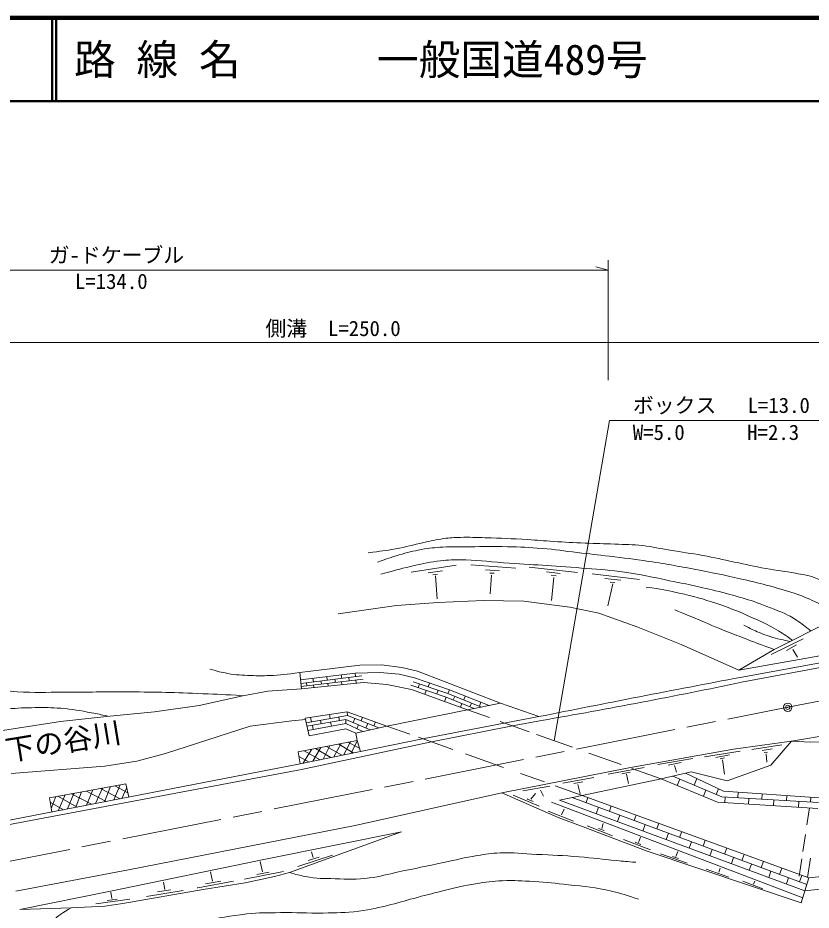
# Model space of a CAD drawing. Units: millimetres, scale not verified. Extents: x 40000 to 680000, y 20000 to 380000.
# Drawn here: x 173641 to 268830, y 273000 to 380000 of the extents above; entities that cross this region are included whole.
import ezdxf
from ezdxf.enums import TextEntityAlignment as Align

# ---------------------------------------------------------------- set-up
doc = ezdxf.new("R2010")
doc.units = ezdxf.units.MM
doc.header["$LTSCALE"] = 1000
doc.header["$PDMODE"] = 32
doc.header["$PDSIZE"] = 500
doc.linetypes.add('CHAIN', pattern=[18.5, 12, -1.5, 3.5, -1.5])
for name, color, linetype, lineweight in [('M-BGD', 7, 'Continuous', 13), ('M-BMK', 2, 'CHAIN', 13), ('M-BMK-SRVR', 3, 'Continuous', 13), ('M-STR-HTXT', 7, 'Continuous', 13), ('M-TTL', 2, 'Continuous', 140), ('M-TTL-LINE', 7, 'Continuous', 50)]:
    doc.layers.add(name, color=color, linetype=linetype, lineweight=lineweight)
doc.layers.add('M-BMK-HTXT', color=7, linetype='Continuous')
doc.layers.add('M-TTL-TXT', color=7, linetype='Continuous')
doc.styles.add('ＭＳ ゴシック', font='')
doc.styles.get('ＭＳ ゴシック').set_extended_font_data('MS Gothic')

msp = doc.modelspace()

# ---------------------------------------------------------------- linework, layer by layer
at = {"layer": 'M-BGD'}
for p, q in [((220828, 313520), (226222, 314349)), ((222866, 313437), (224582, 313694)), ((228015, 314396), (233401, 314014)), ((229767, 313819), (231435, 313694)), ((234992, 314131), (240788, 313485)), ((237064, 313560), (238716, 313380)), ((223436, 313208), (224006, 313277)), ((223755, 313096), (223936, 310337)), ((230267, 313423), (230343, 313423)), ((230489, 313159), (230316, 310942)), ((230343, 313423), (230802, 313409)), ((237650, 313169), (238250, 313094)), ((237965, 312899), (237665, 310136)), ((242546, 313320), (248237, 312659)), ((244077, 312779), (246000, 312554)), ((245022, 312137), (244428, 309507)), ((244721, 312337), (245262, 312290)), ((212075, 308543), (219080, 309528)), ((219080, 309528), (224083, 309872)), ((224083, 309872), (229493, 310130)), ((229493, 310130), (234372, 310036)), ((234372, 310036), (239884, 309333)), ((239884, 309333), (243355, 308606)), ((243355, 308606), (248046, 306917)), ((264397, 304243), (274207, 309189)), ((248046, 306917), (253229, 304853)), ((281120, 305490), (260144, 301788)), ((264042, 303650), (267885, 305540)), ((253229, 304853), (260144, 301788)), ((260144, 301788), (264397, 304243)), ((260331, 300912), (281292, 304724)), ((260484, 300330), (281448, 304239)), ((265856, 304143), (267079, 304810)), ((266641, 304261), (267204, 303337)), ((214665, 302385), (207483, 301478)), ((217271, 302416), (214665, 302385)), ((219731, 302093), (217271, 302416)), ((221587, 301645), (219731, 302093)), ((207483, 301478), (207670, 299545)), ((207565, 300629), (214120, 301412)), ((207608, 300182), (214916, 301102)), ((207641, 299839), (215076, 300701)), ((209054, 300807), (209107, 300370)), ((210713, 301005), (210764, 300579)), ((211737, 300314), (211693, 300696)), ((212456, 301213), (212506, 300798)), ((213394, 300506), (213347, 300904)), ((214120, 301412), (217064, 301512)), ((214125, 301413), (214173, 301008)), ((217064, 301512), (219376, 301302)), ((219376, 301302), (221238, 300841)), ((221238, 300841), (225423, 299400)), ((231570, 297829), (221587, 301645)), ((207670, 299545), (215116, 300308)), ((208315, 299917), (208275, 300266)), ((209126, 300011), (209162, 299698)), ((210058, 300119), (210016, 300485)), ((210846, 300210), (210885, 299875)), ((212458, 300397), (212499, 300040)), ((214196, 300599), (214240, 300219)), ((215116, 300308), (217910, 300058)), ((217910, 300058), (220880, 299464)), ((225023, 298559), (220798, 299960)), ((225233, 298969), (221088, 300391)), ((221844, 300132), (221684, 299666)), ((223027, 300225), (222873, 299779)), ((195400, 297527), (200622, 298716)), ((200622, 298716), (203656, 299247)), ((203656, 299247), (207670, 299545)), ((220880, 299464), (227604, 297025)), ((222487, 298881), (222655, 299344)), ((224087, 299362), (223935, 298920)), ((224831, 298031), (225023, 298559)), ((228395, 297185), (225023, 298559)), ((229257, 297360), (225233, 298969)), ((225423, 299400), (225254, 298961)), ((225423, 299400), (230195, 297550)), ((226058, 298639), (225886, 298207)), ((227317, 298666), (227139, 298207)), ((190021, 296777), (195400, 297527)), ((226747, 297336), (226912, 297789)), ((227604, 297025), (231570, 297829)), ((228071, 297834), (227893, 297390)), ((229211, 297931), (229026, 297453)), ((236150, 296202), (231570, 297829)), ((266488, 293277), (294577, 297854)), ((184290, 296241), (190021, 296777)), ((213145, 296793), (208099, 296017)), ((211034, 296468), (211111, 295970)), ((217931, 295078), (213145, 296793)), ((213145, 296793), (213188, 296337)), ((217931, 295078), (227604, 297025)), ((227604, 297025), (230228, 296090)), ((168623, 294036), (178759, 295620)), ((178759, 295620), (184290, 296241)), ((201525, 295060), (206526, 295706)), ((206526, 295706), (208141, 295846)), ((208099, 296017), (208613, 293901)), ((208234, 295462), (213188, 296337)), ((208331, 295063), (212998, 295847)), ((208457, 294545), (212985, 295369)), ((208777, 296121), (208861, 295573)), ((210037, 295349), (209967, 295768)), ((211259, 295055), (211171, 295540)), ((212230, 295718), (212157, 296155)), ((212998, 295847), (212985, 295369)), ((212985, 295369), (215040, 294418)), ((212998, 295847), (215930, 294621)), ((213188, 296337), (216969, 294859)), ((214068, 295993), (213869, 295483)), ((214823, 295698), (214993, 296131)), ((215627, 295383), (215413, 294837)), ((216363, 295096), (216549, 295573)), ((236150, 296202), (222193, 293539)), ((231516, 295631), (235012, 294385)), ((233011, 295098), (236471, 295746)), ((197681, 293843), (201525, 295060)), ((208613, 293901), (212998, 294729)), ((209084, 294659), (208990, 295174)), ((212998, 294729), (214206, 294227)), ((214206, 294227), (217931, 295078)), ((214513, 295213), (214320, 294751)), ((217931, 295078), (220660, 294110)), ((223266, 293185), (233011, 295098)), ((191373, 291801), (197681, 293843)), ((207261, 291965), (214349, 293356)), ((207665, 289869), (223266, 293185)), ((212715, 291605), (213553, 293200)), ((213592, 291785), (214374, 293276)), ((214349, 293356), (214206, 294227)), ((214349, 293356), (214760, 292025)), ((222193, 293539), (214760, 292025)), ((221733, 293730), (225827, 292277)), ((235862, 294083), (240199, 292537)), ((266488, 293277), (259517, 292324)), ((264002, 290399), (266488, 293277)), ((268746, 293148), (266488, 293277)), ((280059, 293280), (268746, 293148)), ((207847, 290604), (208914, 292289)), ((209040, 290849), (210016, 292506)), ((211184, 291290), (209349, 292375)), ((210261, 291100), (211087, 292716)), ((212536, 291568), (210665, 292633)), ((211576, 291370), (212455, 292984)), ((213887, 291845), (212137, 292922)), ((214634, 292433), (213245, 293139)), ((259517, 292324), (246945, 290072)), ((261702, 292281), (265295, 292823)), ((262932, 292163), (264134, 292343)), ((187904, 290855), (191373, 291801)), ((207501, 290533), (207261, 291965)), ((207351, 291424), (208591, 290757)), ((214760, 292025), (207501, 290533)), ((209921, 291030), (207985, 292107)), ((227354, 291735), (231927, 290113)), ((242164, 291837), (246046, 290454)), ((250451, 290467), (254631, 291176)), ((256027, 291395), (260322, 292072)), ((257383, 291325), (259016, 291631)), ((257918, 291152), (258439, 291270)), ((263203, 291892), (263585, 291947)), ((263425, 291739), (263515, 290738)), ((171604, 283592), (207501, 290533)), ((172856, 289383), (184074, 290269)), ((184074, 290269), (187904, 290855)), ((246945, 290072), (231719, 287072)), ((244488, 289310), (248783, 290113)), ((247329, 289997), (250852, 288742)), ((251660, 290384), (253223, 290707)), ((252442, 290352), (252692, 289550)), ((258196, 291006), (258425, 289289)), ((258748, 288492), (264002, 290399)), ((171781, 283113), (207665, 289869)), ((233955, 289393), (236825, 288375)), ((239053, 288211), (242737, 288927)), ((246125, 289352), (247115, 289550)), ((246687, 289300), (246906, 288174)), ((250852, 288742), (254448, 289602)), ((252223, 289070), (258100, 286585)), ((258309, 287262), (253752, 289436)), ((254448, 289602), (258748, 288492)), ((177444, 286467), (186604, 288154)), ((185908, 288025), (185154, 286212)), ((186854, 287070), (185267, 287908)), ((186604, 288154), (186971, 286563)), ((234244, 287300), (237469, 287849)), ((238102, 287922), (241367, 286764)), ((240353, 288170), (241451, 288399)), ((240819, 288058), (241110, 286939)), ((250852, 288742), (241367, 286764)), ((257607, 285943), (250852, 288742)), ((253090, 288703), (252770, 287947)), ((254781, 287988), (255118, 288784)), ((179303, 286809), (178480, 284922)), ((180380, 287008), (179612, 285141)), ((182474, 285694), (180081, 286953)), ((181289, 287175), (180607, 285333)), ((184247, 286037), (181888, 287285)), ((182643, 287425), (181892, 285582)), ((183819, 287641), (182940, 285784)), ((185904, 286357), (183568, 287595)), ((184765, 287815), (184051, 285999)), ((186708, 287703), (186109, 286397)), ((214133, 283136), (231719, 287072)), ((231719, 287072), (238480, 284100)), ((233091, 286792), (236176, 285451)), ((235210, 286313), (235738, 286980)), ((236357, 287404), (236711, 286654)), ((241367, 286764), (238615, 286175)), ((268540, 276861), (241367, 286764)), ((256205, 287386), (255895, 286653)), ((257445, 286862), (257731, 287538)), ((269785, 286485), (258309, 287262)), ((260024, 286471), (260064, 287143)), ((262929, 286300), (262967, 286947)), ((177716, 284774), (177444, 286467)), ((179133, 285048), (177525, 285964)), ((178211, 286609), (177649, 285195)), ((180755, 285362), (178455, 286654)), ((234738, 286355), (234814, 286327)), ((234814, 286327), (235474, 286014)), ((267814, 274483), (237688, 285941)), ((238615, 286175), (268074, 275335)), ((268298, 276067), (240161, 286506)), ((241814, 285893), (242045, 286517)), ((269639, 285193), (257607, 285943)), ((258100, 286585), (269719, 285900)), ((258499, 286561), (258460, 285890)), ((261367, 286392), (261327, 285711)), ((264358, 286216), (264317, 285525)), ((265870, 286127), (265907, 286748)), ((267338, 286041), (267296, 285339)), ((268736, 285958), (268771, 286554)), ((237264, 284877), (240328, 283668)), ((238883, 284439), (239189, 285099)), ((243030, 284551), (243318, 285335)), ((244615, 284853), (244853, 285494)), ((268621, 285256), (268317, 283230)), ((238480, 284100), (241484, 282993)), ((245577, 283613), (245863, 284390)), ((247590, 283750), (247834, 284407)), ((186926, 277835), (214133, 283136)), ((241484, 282993), (249151, 280067)), ((241948, 283126), (245012, 281903)), ((243331, 282792), (244005, 282535)), ((243699, 282806), (243859, 283390)), ((248631, 282489), (248914, 283259)), ((250300, 282744), (250550, 283417)), ((203139, 279080), (219674, 282395)), ((219674, 282395), (206219, 277532)), ((246294, 281471), (249537, 280215)), ((248101, 281095), (248337, 281758)), ((251419, 281463), (251700, 282225)), ((253046, 281726), (253301, 282415)), ((268143, 282070), (267841, 280050)), ((247707, 281137), (248393, 280878)), ((254188, 280445), (254465, 281199)), ((255855, 280683), (256117, 281389)), ((258438, 279725), (258705, 280445)), ((207225, 278233), (211387, 279595)), ((208496, 278949), (209782, 279366)), ((209087, 279303), (208879, 280012)), ((249151, 280067), (267633, 273890)), ((250762, 279763), (253954, 278623)), ((252189, 279452), (252898, 279179)), ((252597, 279420), (252824, 280027)), ((256668, 279532), (256944, 280280)), ((259252, 278581), (259525, 279322)), ((260530, 278949), (260802, 279681)), ((184969, 275327), (203139, 279080)), ((202999, 277587), (202714, 278838)), ((261408, 277788), (261679, 278523)), ((262816, 278101), (263093, 278846)), ((267708, 279164), (267394, 277063)), ((268749, 279249), (268399, 276912)), ((289848, 279255), (268540, 276861)), ((173399, 275275), (186926, 277835)), ((197014, 276471), (196771, 277611)), ((200831, 276711), (205529, 277642)), ((202318, 277274), (203805, 277545)), ((206219, 277532), (204421, 277016)), ((256243, 277895), (258961, 276953)), ((257744, 277540), (257914, 278034)), ((263742, 276929), (264011, 277658)), ((265013, 277286), (265294, 278044)), ((267435, 276387), (267722, 277159)), ((191260, 275491), (191100, 276346)), ((195256, 275686), (199537, 276485)), ((200899, 276289), (195895, 275460)), ((196152, 276165), (197994, 276457)), ((204421, 277016), (200899, 276289)), ((260621, 276461), (263037, 275575)), ((261906, 276097), (262070, 276495)), ((265855, 276151), (266121, 276875)), ((267633, 273890), (268540, 276861)), ((173883, 273060), (184969, 275327)), ((184912, 274388), (184807, 275139)), ((195895, 275460), (186232, 273803)), ((189092, 274657), (193477, 275366)), ((190398, 275193), (191983, 275450)), ((195173, 275672), (195256, 275686)), ((182994, 273742), (187073, 274298)), ((184377, 274152), (185565, 274312)), ((180044, 273294), (173883, 273060)), ((184094, 273498), (180044, 273294)), ((186232, 273803), (184094, 273498))]:
    msp.add_line(p, q, dxfattribs=at)
msp.add_lwpolyline([(297964, 277904), (295595, 278303), (268074, 275335)], dxfattribs=at)
for centre, radius, start, end in [((714206, -2093667), 2437214, 100.73267, 101.31183), ((114714, 998802), 713521, 279.82511, 281.78828)]:
    msp.add_arc(centre, radius, start, end, dxfattribs=at)
for points, knots in [([(215691, 315865), (217247, 316043), (217687, 316096), (218953, 316324), (220288, 316565), (221014, 316806), (222341, 317085), (223267, 317280), (223780, 317428), (224718, 317554), (225507, 317660), (225955, 317680), (226751, 317700), (227907, 317729), (228555, 317691), (229711, 317658), (231703, 317602), (232819, 317549), (234808, 317439), (236019, 317373), (236694, 317284), (237904, 317210), (239394, 317119), (240229, 317074), (241720, 317012), (243104, 316954), (243880, 316959), (245264, 316897), (246580, 316839), (247322, 316854), (248631, 316710), (249916, 316569), (250618, 316367), (251894, 316157), (253419, 315906), (254282, 315809), (255803, 315532), (257300, 315259), (258127, 315046), (259618, 314740), (261095, 314435), (261919, 314243), (263402, 313968), (264789, 313711), (265583, 313667), (266967, 313395), (267835, 313224), (268349, 313207), (269177, 312894), (269809, 312656), (270139, 312460), (270730, 312134), (271222, 311862), (271482, 311683), (271950, 311373), (272691, 310880), (272926, 310679), (273774, 310007)], [0, 0, 0, 0, 1, 1, 1, 2, 2, 2, 3, 3, 3, 4, 4, 4, 5, 5, 5, 6, 6, 6, 7, 7, 7, 8, 8, 8, 9, 9, 9, 10, 10, 10, 11, 11, 11, 12, 12, 12, 13, 13, 13, 14, 14, 14, 15, 15, 15, 16, 16, 16, 17, 17, 17, 18, 18, 18, 19, 19, 19, 19]), ([(216808, 314731), (218019, 315172), (218363, 315297), (219382, 315591), (220420, 315892), (221007, 316055), (222071, 316248), (223062, 316428), (223629, 316471), (224635, 316530), (225885, 316602), (226589, 316568), (227841, 316577), (229612, 316589), (230605, 316615), (232375, 316577), (234001, 316541), (234913, 316502), (236535, 316373), (238195, 316241), (239117, 316080), (240772, 315889), (242281, 315714), (243127, 315622), (244634, 315435), (246474, 315207), (247508, 315106), (249341, 314825), (251725, 314460), (253056, 314222), (255423, 313762), (257654, 313328), (258901, 313071), (261115, 312558), (262354, 312271), (263047, 312099), (264273, 311761), (265625, 311387), (266386, 311179), (267698, 310682), (268682, 310309), (269193, 310003), (270152, 309571), (271147, 309124), (271460, 308984), (272701, 308430)], [0, 0, 0, 0, 1, 1, 1, 2, 2, 2, 3, 3, 3, 4, 4, 4, 5, 5, 5, 6, 6, 6, 7, 7, 7, 8, 8, 8, 9, 9, 9, 10, 10, 10, 11, 11, 11, 12, 12, 12, 13, 13, 13, 14, 14, 14, 15, 15, 15, 15]), ([(217204, 313272), (218892, 313755), (219356, 313891), (220754, 314211), (222004, 314496), (222704, 314677), (223975, 314852), (225011, 314994), (225602, 315017), (226649, 315008), (228711, 314990), (229860, 314802), (231918, 314664), (235577, 314419), (237628, 314306), (241284, 314023), (243082, 313884), (244093, 313832), (245881, 313601), (248228, 313297), (249521, 312980), (251839, 312506), (254167, 312030), (255480, 311790), (257780, 311193), (260228, 310558), (261611, 310199), (263957, 309254), (265219, 308745), (265967, 308506), (267100, 307753), (267792, 307292), (268056, 307100), (268787, 306456)], [0, 0, 0, 0, 1, 1, 1, 2, 2, 2, 3, 3, 3, 4, 4, 4, 5, 5, 5, 6, 6, 6, 7, 7, 7, 8, 8, 8, 9, 9, 9, 10, 10, 10, 11, 11, 11, 11]), ([(249051, 311733), (250924, 311457), (251465, 311368), (252991, 311029), (254780, 310631), (255770, 310340), (257510, 309762), (259491, 309104), (260566, 308625), (262467, 307761), (263334, 307366), (263820, 307136), (264640, 306651), (265427, 306185), (265694, 305993), (266583, 305345)], [0, 0, 0, 0, 1, 1, 1, 2, 2, 2, 3, 3, 3, 4, 4, 4, 5, 5, 5, 5]), ([(252468, 309000), (253788, 308459), (254120, 308323), (255178, 307885), (256548, 307319), (257304, 306975), (258681, 306426), (259634, 306045), (260172, 305845), (261130, 305477), (262404, 304989), (262807, 304839), (264397, 304243)], [0, 0, 0, 0, 1, 1, 1, 2, 2, 2, 3, 3, 3, 4, 4, 4, 4]), ([(260755, 307176), (261627, 306726), (261873, 306586), (262621, 306280), (263116, 306077), (263395, 305966), (263903, 305800), (264395, 305640), (264683, 305589), (265185, 305467), (265624, 305360), (265766, 305328), (266310, 305208)], [0, 0, 0, 0, 1, 1, 1, 2, 2, 2, 3, 3, 3, 4, 4, 4, 4]), ([(196690, 301914), (197673, 301619), (197984, 301538), (198832, 301383), (199900, 301187), (200515, 301171), (201600, 301132), (202473, 301101), (202963, 301106), (203836, 301132), (205266, 301176), (205762, 301262), (207483, 301478)], [0, 0, 0, 0, 1, 1, 1, 2, 2, 2, 3, 3, 3, 4, 4, 4, 4]), ([(200622, 298716), (198306, 298853), (197703, 298878), (195830, 298959), (192381, 299108), (190447, 299148), (186995, 299178), (183917, 299204), (182193, 299122), (179115, 299131), (176946, 299137), (175727, 299042), (173564, 299194), (171264, 299355), (170443, 299508), (167716, 299991)], [0, 0, 0, 0, 1, 1, 1, 2, 2, 2, 3, 3, 3, 4, 4, 4, 5, 5, 5, 5]), ([(184445, 296256), (183514, 296467), (183258, 296515), (182492, 296660), (181061, 296932), (180255, 297098), (178802, 297208), (177602, 297298), (176925, 297304), (175722, 297286), (174438, 297267), (173717, 297244), (172438, 297130), (171321, 297030), (170709, 296852), (169592, 296754), (168569, 296664), (167992, 296652), (166965, 296629), (165933, 296607), (165353, 296600), (164323, 296660), (163593, 296703), (163187, 296767), (162462, 296864), (161640, 296974), (161368, 297026), (160367, 297208)], [0, 0, 0, 0, 1, 1, 1, 2, 2, 2, 3, 3, 3, 4, 4, 4, 5, 5, 5, 6, 6, 6, 7, 7, 7, 8, 8, 8, 9, 9, 9, 9]), ([(206219, 277532), (207098, 277252), (207389, 277188), (208154, 277034), (209517, 276760), (210314, 276811), (211704, 276768), (213316, 276718), (214232, 276654), (215831, 276862), (217205, 277040), (217947, 277299), (219303, 277581), (221410, 278019), (222590, 278268), (224697, 278707), (226285, 279037), (227162, 279291), (228763, 279551), (229824, 279724), (230424, 279818), (231499, 279864), (233203, 279936), (234158, 279776), (235862, 279692), (237860, 279593), (238981, 279558), (240975, 279395), (242730, 279251), (243708, 279102), (245462, 278941), (246366, 278859), (246652, 278832), (247776, 278738)], [0, 0, 0, 0, 1, 1, 1, 2, 2, 2, 3, 3, 3, 4, 4, 4, 5, 5, 5, 6, 6, 6, 7, 7, 7, 8, 8, 8, 9, 9, 9, 10, 10, 10, 11, 11, 11, 11]), ([(191887, 270547), (193735, 271114), (194273, 271262), (195827, 271626), (197864, 272102), (199026, 272297), (201104, 272540), (202670, 272724), (203561, 272674), (205138, 272704), (207144, 272743), (208269, 272614), (210275, 272658), (211944, 272693), (212886, 272672), (214543, 272869), (216067, 273049), (216898, 273309), (218390, 273666), (219646, 273966), (220331, 274204), (221580, 274534), (222890, 274880), (223622, 275082), (224942, 275394), (226352, 275727), (227139, 275941), (228569, 276176), (229824, 276382), (230536, 276467), (231806, 276520), (233277, 276580), (234105, 276517), (235574, 276426), (237190, 276326), (238094, 276240), (239702, 276051), (241739, 275811), (242903, 275761), (244893, 275269), (246162, 274956), (246623, 274827), (248099, 274315)], [0, 0, 0, 0, 1, 1, 1, 2, 2, 2, 3, 3, 3, 4, 4, 4, 5, 5, 5, 6, 6, 6, 7, 7, 7, 8, 8, 8, 9, 9, 9, 10, 10, 10, 11, 11, 11, 12, 12, 12, 13, 13, 13, 14, 14, 14, 14]), ([(149327, 243734), (150093, 244760), (150286, 245019), (150898, 245845), (151643, 246851), (151992, 247468), (152798, 248425), (153570, 249342), (154103, 249765), (154979, 250583), (156222, 251744), (156937, 252378), (158263, 253444), (159310, 254286), (159914, 254738), (161030, 255485), (161895, 256063), (162401, 256355), (163305, 256869), (164316, 257443), (164892, 257752), (165956, 258221), (166642, 258524), (167019, 258744), (167754, 258893), (168438, 259033), (168852, 258881), (169536, 259019), (170294, 259171), (170755, 259218), (171428, 259597), (171889, 259856), (172138, 260054), (172460, 260473), (172810, 260928), (172888, 261263), (173086, 261802), (173385, 262615), (173428, 263110), (173664, 263944), (173887, 264730), (173999, 265176), (174274, 265945), (174655, 267009), (174873, 267612), (175416, 268604), (175795, 269296), (176090, 269636), (176573, 270261), (177015, 270833), (177262, 271160), (177777, 271668), (178552, 272434), (178962, 272638), (180044, 273294)], [0, 0, 0, 0, 1, 1, 1, 2, 2, 2, 3, 3, 3, 4, 4, 4, 5, 5, 5, 6, 6, 6, 7, 7, 7, 8, 8, 8, 9, 9, 9, 10, 10, 10, 11, 11, 11, 12, 12, 12, 13, 13, 13, 14, 14, 14, 15, 15, 15, 16, 16, 16, 17, 17, 17, 18, 18, 18, 18])]:
    msp.add_open_spline(points, degree=3, knots=knots, dxfattribs=at)
at = {"layer": 'M-BMK'}
for p, q in [((266022, 297330), (273147, 298739)), ((168089, 277954), (266022, 297330))]:
    msp.add_line(p, q, dxfattribs=at)
at = {"layer": 'M-BMK-SRVR'}
msp.add_circle((266022, 297330), 500, dxfattribs=at)
msp.add_point((266022, 297330), dxfattribs=at)
at = {"layer": 'M-STR-HTXT'}
for p, q in [((244475, 349754), (242975, 350129)), ((244475, 336546), (244475, 350957)), ((138973, 349754), (244475, 349754)), ((87247, 341087), (316980, 341087)), ((237995, 293323), (244633, 331716)), ((244633, 331716), (271633, 331716))]:
    msp.add_line(p, q, dxfattribs=at)
at = {"layer": 'M-TTL'}
msp.add_line((680000, 380000), (40000, 380000), dxfattribs=at)
at = {"layer": 'M-TTL-LINE'}
for p, q in [((177750, 380000), (177750, 370000)), ((178250, 380000), (178250, 370000)), ((40000, 370000), (680000, 370000))]:
    msp.add_line(p, q, dxfattribs=at)

# ---------------------------------------------------------------- texts
at = {"layer": 'M-BMK-HTXT', "style": 'ＭＳ ゴシック'}
msp.add_text('下の谷川', height=2566, rotation=9.313, dxfattribs=at).set_placement((172494, 290097), align=Align.BOTTOM_LEFT)
at = {"layer": 'M-STR-HTXT', "style": 'ＭＳ ゴシック'}
for s, p in [('ガ-ドケーブル', (177345, 350082)), ('L=134.0', (180489, 346939)), ('側溝\u3000L=250.0', (203350, 341291)), ('ボックス\u3000 L=13.0', (247445, 332073)), ('W=5.0  \u3000\u3000H=2.3', (247427, 328831))]:
    msp.add_text(s, height=1833, dxfattribs=at).set_placement(p, align=Align.BOTTOM_LEFT)
at = {"layer": 'M-TTL-TXT', "style": 'ＭＳ ゴシック'}
for s, p in [('路 線 名', (180380, 375000)), ('一般国道489号', (216734, 375000))]:
    msp.add_text(s, height=3666, dxfattribs=at).set_placement(p, align=Align.MIDDLE_LEFT)

doc.saveas('drawing.dxf')
